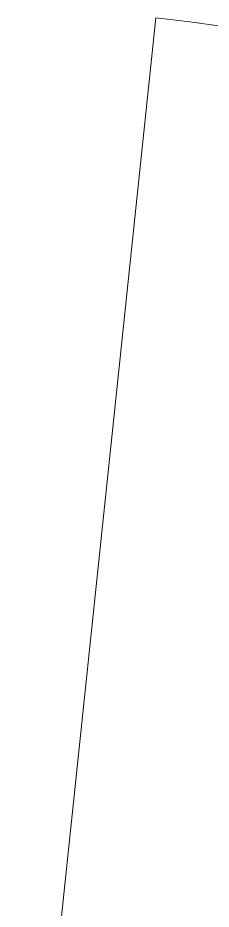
# Model space of a CAD drawing. Header units: millimetres. Extents: x 26282 to 30760, y 1404 to 4574.
# Drawn here: x 29684.25 to 29690.17, y 3474.34 to 3501.59 of the extents above; entities that cross this region are included whole.
import ezdxf

# ---------------------------------------------------------------- set-up
doc = ezdxf.new("R2010")
doc.units = ezdxf.units.MM
doc.header["$LTSCALE"] = 0.25
doc.layers.add('AB-DUV', color=4, linetype='Continuous', lineweight=50)
doc.layers.add('DOĞRAMA', color=30, linetype='Continuous', lineweight=20)

# ---------------------------------------------------------------- blocks, each defined once
blk = doc.blocks.new('A$C3DEF5641')
at = {"layer": 'DOĞRAMA', "color": 163}
blk.add_line((46.5, 122.91), (46.5, 527.5), dxfattribs=at)
blk.add_arc((46.5, 122.91), 404.59, 0, 90, dxfattribs=at)
blk = doc.blocks.new('A$C187D15ED')
at = {"layer": 'DOĞRAMA', "color": 163, "xscale": 0.1, "yscale": 0.1, "zscale": 0.1, "rotation": 354.0084398994581}
blk.add_blockref('A$C3DEF5641', (10107.921, 3244.585, 0), dxfattribs=at)
blk.add_blockref('A$C3DEF5641', (10107.921, 3244.585, 0), dxfattribs=at)

msp = doc.modelspace()

# ---------------------------------------------------------------- block references
at = {"layer": 'AB-DUV', "ltscale": 100}
msp.add_blockref('A$C187D15ED', (19570.424, 205.028, 5.126), dxfattribs=at)

# ---------------------------------------------------------------- next in the draw order: linework, layer by layer
at = {"layer": 'DOĞRAMA', "color": 163}
msp.add_line((29684.252, 3461.352, 5.126), (29688.476, 3501.589, 5.126), dxfattribs=at)
msp.add_line((29684.252, 3461.352, 5.126), (29688.476, 3501.589, 5.126), dxfattribs=at)
msp.add_arc((29684.252, 3461.352, 5.126), 40.459, 354.0084, 84.0084, dxfattribs=at)
msp.add_arc((29684.252, 3461.352, 5.126), 40.459, 354.0084, 84.0084, dxfattribs=at)

doc.saveas('drawing.dxf')
